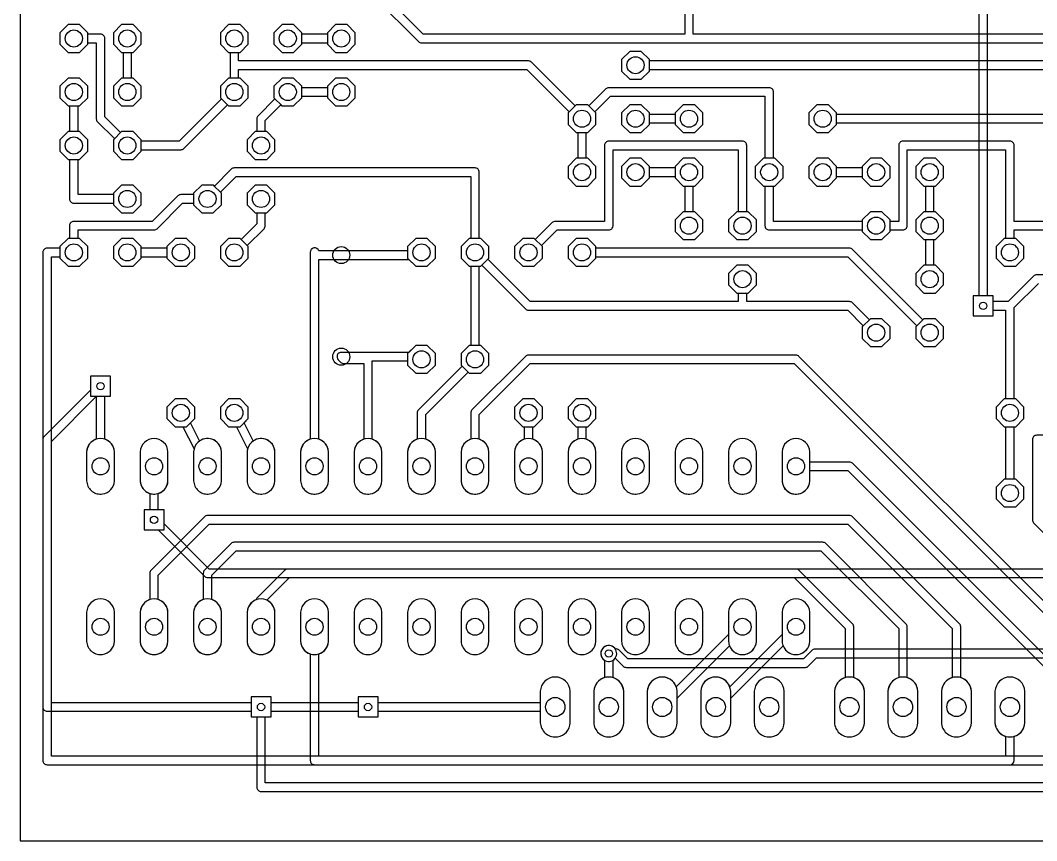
# Model space of a CAD drawing. Header units: millimetres. Extents: x 0 to 100, y -3 to 81.
# Drawn here: x 0 to 48.26, y -2.54 to 36.42 of the extents above; entities that cross this region are included whole.
import ezdxf

# ---------------------------------------------------------------- set-up
doc = ezdxf.new("R2010")
doc.units = ezdxf.units.MM

msp = doc.modelspace()

# ---------------------------------------------------------------- linework, layer by layer
at = {"layer": '16_copper'}
for points in [[(31.547, 37.389), (31.547, 35.763), (19.134, 35.763), (17.121, 37.777)], [(51.867, 35.763), (31.953, 35.763), (31.953, 37.389)]]:
    msp.add_lwpolyline(points, dxfattribs=at)
for points in [[(16.833, 37.489), (18.906, 35.416, 0.198912), (19.05, 35.357), (66.991, 35.357)], [(50.14, 26.873), (47.193, 26.873), (47.193, 30.48, 0.414214), (46.99, 30.683), (41.91, 30.683, 0.414214), (41.707, 30.48), (41.707, 26.873), (41.3, 26.873), (41.3, 26.944), (40.914, 27.33), (40.366, 27.33), (39.98, 26.944), (39.98, 26.873), (35.763, 26.873), (35.763, 28.55), (35.834, 28.55), (36.22, 28.936), (36.22, 29.484), (35.834, 29.87), (35.763, 29.87), (35.763, 33.02, 0.414214), (35.56, 33.223), (27.94, 33.223, 0.198912), (27.796, 33.164), (26.993, 32.361), (26.944, 32.41), (26.396, 32.41), (26.347, 32.361), (24.274, 34.434, 0.198912), (24.13, 34.493), (10.363, 34.493), (10.363, 34.9), (10.434, 34.9), (10.82, 35.286), (10.82, 35.834), (10.434, 36.22), (9.886, 36.22), (9.5, 35.834), (9.5, 35.286), (9.886, 34.9), (9.957, 34.9), (9.957, 33.68), (9.886, 33.68), (9.5, 33.294), (9.5, 32.746), (9.549, 32.697), (7.536, 30.683), (5.74, 30.683), (5.74, 30.754), (5.354, 31.14), (4.806, 31.14), (4.757, 31.091), (4.013, 31.834), (4.013, 35.56, 0.414214), (3.81, 35.763), (3.2, 35.763), (3.2, 35.834), (2.814, 36.22), (2.266, 36.22), (1.88, 35.834), (1.88, 35.286), (2.266, 34.9), (2.814, 34.9), (3.2, 35.286), (3.2, 35.357), (3.607, 35.357), (3.607, 31.75, 0.198912), (3.666, 31.606), (4.469, 30.803), (4.42, 30.754), (4.42, 30.206), (4.806, 29.82), (5.354, 29.82), (5.74, 30.206), (5.74, 30.277), (7.62, 30.277, 0.198912), (7.764, 30.336), (9.837, 32.409), (9.886, 32.36), (10.434, 32.36), (10.82, 32.746), (10.82, 33.294), (10.434, 33.68), (10.363, 33.68), (10.363, 34.087), (24.046, 34.087), (26.059, 32.073), (26.01, 32.024), (26.01, 31.476), (26.396, 31.09), (26.467, 31.09), (26.467, 29.87), (26.396, 29.87), (26.01, 29.484), (26.01, 28.936), (26.396, 28.55), (26.944, 28.55), (27.33, 28.936), (27.33, 29.484), (26.944, 29.87), (26.873, 29.87), (26.873, 31.09), (26.944, 31.09), (27.33, 31.476), (27.33, 32.024), (27.281, 32.073), (28.024, 32.817), (35.357, 32.817), (35.357, 29.87), (35.286, 29.87), (34.9, 29.484), (34.9, 28.936), (35.286, 28.55), (35.357, 28.55), (35.357, 26.67, 0.414214), (35.56, 26.467), (39.98, 26.467), (39.98, 26.396), (40.366, 26.01), (40.914, 26.01), (41.3, 26.396), (41.3, 26.467), (41.91, 26.467, 0.414214), (42.113, 26.67), (42.113, 30.277), (46.787, 30.277), (46.787, 26.06), (46.716, 26.06), (46.33, 25.674), (46.33, 25.126), (46.716, 24.74), (47.264, 24.74), (47.65, 25.126), (47.65, 25.674), (47.264, 26.06), (47.193, 26.06), (47.193, 26.467), (50.14, 26.467)], [(59.487, 0.203), (11.633, 0.203), (11.633, 3.335), (11.905, 3.335), (11.905, 4.285), (10.955, 4.285), (10.955, 4.013), (1.473, 4.013), (1.473, 25.197), (1.88, 25.197), (1.88, 25.126), (2.266, 24.74), (2.814, 24.74), (3.2, 25.126), (3.2, 25.674), (2.814, 26.06), (2.743, 26.06), (2.743, 26.467), (6.35, 26.467, 0.198912), (6.494, 26.526), (7.704, 27.737), (8.23, 27.737), (8.23, 27.666), (8.616, 27.28), (9.164, 27.28), (9.55, 27.666), (9.55, 28.214), (9.501, 28.263), (10.244, 29.007), (21.387, 29.007), (21.387, 26.06), (21.316, 26.06), (20.93, 25.674), (20.93, 25.126), (21.316, 24.74), (21.387, 24.74), (21.387, 20.98), (21.316, 20.98), (20.93, 20.594), (20.93, 20.046), (20.979, 19.997), (18.906, 17.924, 0.198912), (18.847, 17.78), (18.847, 16.529, 0.311802), (18.39, 15.933), (18.39, 14.547, 0.952079), (19.71, 14.547), (19.71, 15.933, 0.311802), (19.253, 16.529), (19.253, 17.696), (21.267, 19.709), (21.316, 19.66), (21.864, 19.66), (22.25, 20.046), (22.25, 20.594), (21.864, 20.98), (21.793, 20.98), (21.793, 24.74), (21.864, 24.74), (21.913, 24.789), (23.986, 22.716, 0.198912), (24.13, 22.657), (39.286, 22.657), (40.029, 21.913), (39.98, 21.864), (39.98, 21.316), (40.366, 20.93), (40.914, 20.93), (41.3, 21.316), (41.3, 21.864), (40.914, 22.25), (40.366, 22.25), (40.317, 22.201), (39.514, 23.004, 0.198912), (39.37, 23.063), (34.493, 23.063), (34.493, 23.47), (34.564, 23.47), (34.95, 23.856), (34.95, 24.404), (34.564, 24.79), (34.016, 24.79), (33.63, 24.404), (33.63, 23.856), (34.016, 23.47), (34.087, 23.47), (34.087, 23.063), (24.214, 23.063), (22.201, 25.077), (22.25, 25.126), (22.25, 25.674), (21.864, 26.06), (21.793, 26.06), (21.793, 29.21, 0.414214), (21.59, 29.413), (10.16, 29.413, 0.198912), (10.016, 29.354), (9.213, 28.551), (9.164, 28.6), (8.616, 28.6), (8.23, 28.214), (8.23, 28.143), (7.62, 28.143, 0.198912), (7.476, 28.084), (6.266, 26.873), (2.54, 26.873, 0.414214), (2.337, 26.67), (2.337, 26.06), (2.266, 26.06), (1.88, 25.674), (1.88, 25.603), (1.27, 25.603, 0.414214), (1.067, 25.4), (1.067, 3.81, 0.414214), (1.27, 3.607), (10.955, 3.607), (10.955, 3.335), (11.227, 3.335), (11.227, 0, 0.414214), (11.43, -0.203), (59.69, -0.203, 0.414214)], [(50.716, 24.333), (48.26, 24.333, 0.198912), (48.116, 24.274), (46.906, 23.063), (46.195, 23.063), (46.195, 23.335), (45.245, 23.335), (45.245, 22.385), (46.195, 22.385), (46.195, 22.657), (46.787, 22.657), (46.787, 18.44), (46.716, 18.44), (46.33, 18.054), (46.33, 17.506), (46.716, 17.12), (46.787, 17.12), (46.787, 14.63), (46.716, 14.63), (46.33, 14.244), (46.33, 13.696), (46.716, 13.31), (47.264, 13.31), (47.65, 13.696), (47.65, 14.244), (47.264, 14.63), (47.193, 14.63), (47.193, 17.12), (47.264, 17.12), (47.65, 17.506), (47.65, 18.054), (47.264, 18.44), (47.193, 18.44), (47.193, 22.776), (48.344, 23.927)], [(50.884, 6.553), (36.974, 20.464, 0.198912), (36.83, 20.523), (24.13, 20.523, 0.198912), (23.986, 20.464), (21.446, 17.924, 0.198912), (21.387, 17.78), (21.387, 16.529, 0.311802), (20.93, 15.933), (20.93, 14.547, 0.952079), (22.25, 14.547), (22.25, 15.933, 0.311802), (21.793, 16.529), (21.793, 17.696), (24.214, 20.117), (36.746, 20.117), (50.656, 6.206, 0.198912)], [(49.674, 5.224), (39.514, 15.384, 0.198912), (39.37, 15.443), (37.49, 15.443), (37.49, 15.933, 0.952079), (36.17, 15.933), (36.17, 14.547, 0.952079), (37.49, 14.547), (37.49, 15.037), (39.286, 15.037), (49.181, 5.141, 0.257875)], [(50.14, 16.713), (48.26, 16.713, 0.414214), (48.057, 16.51), (48.057, 12.7, 0.198912), (48.116, 12.556), (48.919, 11.753)]]:
    msp.add_lwpolyline(points, format="xyb", dxfattribs=at)
for points in [[(5.74, 32.746), (5.74, 33.294), (5.354, 33.68), (5.283, 33.68), (5.283, 34.9), (5.354, 34.9), (5.74, 35.286), (5.74, 35.834), (5.354, 36.22), (4.806, 36.22), (4.42, 35.834), (4.42, 35.286), (4.806, 34.9), (4.877, 34.9), (4.877, 33.68), (4.806, 33.68), (4.42, 33.294), (4.42, 32.746), (4.806, 32.36), (5.354, 32.36)], [(13.36, 35.286), (13.36, 35.357), (14.58, 35.357), (14.58, 35.286), (14.966, 34.9), (15.514, 34.9), (15.9, 35.286), (15.9, 35.834), (15.514, 36.22), (14.966, 36.22), (14.58, 35.834), (14.58, 35.763), (13.36, 35.763), (13.36, 35.834), (12.974, 36.22), (12.426, 36.22), (12.04, 35.834), (12.04, 35.286), (12.426, 34.9), (12.974, 34.9)], [(29.87, 34.016), (29.87, 34.087), (49.055, 34.087), (49.055, 33.815), (50.005, 33.815), (50.005, 34.765), (49.055, 34.765), (49.055, 34.493), (29.87, 34.493), (29.87, 34.564), (29.484, 34.95), (28.936, 34.95), (28.55, 34.564), (28.55, 34.016), (28.936, 33.63), (29.484, 33.63)], [(29.87, 31.476), (29.87, 31.547), (31.09, 31.547), (31.09, 31.476), (31.476, 31.09), (32.024, 31.09), (32.41, 31.476), (32.41, 32.024), (32.024, 32.41), (31.476, 32.41), (31.09, 32.024), (31.09, 31.953), (29.87, 31.953), (29.87, 32.024), (29.484, 32.41), (28.936, 32.41), (28.55, 32.024), (28.55, 31.476), (28.936, 31.09), (29.484, 31.09)], [(32.41, 26.396), (32.41, 26.944), (32.024, 27.33), (31.953, 27.33), (31.953, 28.55), (32.024, 28.55), (32.41, 28.936), (32.41, 29.484), (32.024, 29.87), (31.476, 29.87), (31.09, 29.484), (31.09, 29.413), (29.87, 29.413), (29.87, 29.484), (29.484, 29.87), (28.936, 29.87), (28.55, 29.484), (28.55, 28.936), (28.936, 28.55), (29.484, 28.55), (29.87, 28.936), (29.87, 29.007), (31.09, 29.007), (31.09, 28.936), (31.476, 28.55), (31.547, 28.55), (31.547, 27.33), (31.476, 27.33), (31.09, 26.944), (31.09, 26.396), (31.476, 26.01), (32.024, 26.01)], [(38.76, 28.936), (38.76, 29.007), (39.98, 29.007), (39.98, 28.936), (40.366, 28.55), (40.914, 28.55), (41.3, 28.936), (41.3, 29.484), (40.914, 29.87), (40.366, 29.87), (39.98, 29.484), (39.98, 29.413), (38.76, 29.413), (38.76, 29.484), (38.374, 29.87), (37.826, 29.87), (37.44, 29.484), (37.44, 28.936), (37.826, 28.55), (38.374, 28.55)], [(43.84, 23.856), (43.84, 24.404), (43.454, 24.79), (43.383, 24.79), (43.383, 26.01), (43.454, 26.01), (43.84, 26.396), (43.84, 26.944), (43.454, 27.33), (43.383, 27.33), (43.383, 28.55), (43.454, 28.55), (43.84, 28.936), (43.84, 29.484), (43.454, 29.87), (42.906, 29.87), (42.52, 29.484), (42.52, 28.936), (42.906, 28.55), (42.977, 28.55), (42.977, 27.33), (42.906, 27.33), (42.52, 26.944), (42.52, 26.396), (42.906, 26.01), (42.977, 26.01), (42.977, 24.79), (42.906, 24.79), (42.52, 24.404), (42.52, 23.856), (42.906, 23.47), (43.454, 23.47)], [(5.74, 25.126), (5.74, 25.197), (6.96, 25.197), (6.96, 25.126), (7.346, 24.74), (7.894, 24.74), (8.28, 25.126), (8.28, 25.674), (7.894, 26.06), (7.346, 26.06), (6.96, 25.674), (6.96, 25.603), (5.74, 25.603), (5.74, 25.674), (5.354, 26.06), (4.806, 26.06), (4.42, 25.674), (4.42, 25.126), (4.806, 24.74), (5.354, 24.74)]]:
    msp.add_lwpolyline(points, close=True, dxfattribs=at)
for points in [[(38.76, 31.476), (38.76, 31.547), (53.34, 31.547, 0.198912), (53.484, 31.606), (55.964, 34.087), (59.215, 34.087), (59.215, 33.815), (60.165, 33.815), (60.165, 34.765), (59.215, 34.765), (59.215, 34.493), (55.88, 34.493, 0.198912), (55.736, 34.434), (53.256, 31.953), (38.76, 31.953), (38.76, 32.024), (38.374, 32.41), (37.826, 32.41), (37.44, 32.024), (37.44, 31.476), (37.826, 31.09), (38.374, 31.09)], [(5.74, 27.666), (5.74, 28.214), (5.354, 28.6), (4.806, 28.6), (4.42, 28.214), (4.42, 28.143), (2.743, 28.143), (2.743, 29.82), (2.814, 29.82), (3.2, 30.206), (3.2, 30.754), (2.814, 31.14), (2.743, 31.14), (2.743, 32.36), (2.814, 32.36), (3.2, 32.746), (3.2, 33.294), (2.814, 33.68), (2.266, 33.68), (1.88, 33.294), (1.88, 32.746), (2.266, 32.36), (2.337, 32.36), (2.337, 31.14), (2.266, 31.14), (1.88, 30.754), (1.88, 30.206), (2.266, 29.82), (2.337, 29.82), (2.337, 27.94, 0.414214), (2.54, 27.737), (4.42, 27.737), (4.42, 27.666), (4.806, 27.28), (5.354, 27.28)], [(12.09, 30.206), (12.09, 30.754), (11.704, 31.14), (11.633, 31.14), (11.633, 31.666), (12.377, 32.409), (12.426, 32.36), (12.974, 32.36), (13.36, 32.746), (13.36, 32.817), (14.58, 32.817), (14.58, 32.746), (14.966, 32.36), (15.514, 32.36), (15.9, 32.746), (15.9, 33.294), (15.514, 33.68), (14.966, 33.68), (14.58, 33.294), (14.58, 33.223), (13.36, 33.223), (13.36, 33.294), (12.974, 33.68), (12.426, 33.68), (12.04, 33.294), (12.04, 32.746), (12.089, 32.697), (11.286, 31.894, 0.198912), (11.227, 31.75), (11.227, 31.14), (11.156, 31.14), (10.77, 30.754), (10.77, 30.206), (11.156, 29.82), (11.704, 29.82)], [(24.79, 25.126), (24.79, 25.674), (24.741, 25.723), (25.484, 26.467), (27.94, 26.467, 0.414214), (28.143, 26.67), (28.143, 30.277), (34.087, 30.277), (34.087, 27.33), (34.016, 27.33), (33.63, 26.944), (33.63, 26.396), (34.016, 26.01), (34.564, 26.01), (34.95, 26.396), (34.95, 26.944), (34.564, 27.33), (34.493, 27.33), (34.493, 30.48, 0.414214), (34.29, 30.683), (27.94, 30.683, 0.414214), (27.737, 30.48), (27.737, 26.873), (25.4, 26.873, 0.198912), (25.256, 26.814), (24.453, 26.011), (24.404, 26.06), (23.856, 26.06), (23.47, 25.674), (23.47, 25.126), (23.856, 24.74), (24.404, 24.74)], [(10.82, 25.126), (10.82, 25.674), (10.771, 25.723), (11.574, 26.526, 0.198912), (11.633, 26.67), (11.633, 27.28), (11.704, 27.28), (12.09, 27.666), (12.09, 28.214), (11.704, 28.6), (11.156, 28.6), (10.77, 28.214), (10.77, 27.666), (11.156, 27.28), (11.227, 27.28), (11.227, 26.754), (10.483, 26.011), (10.434, 26.06), (9.886, 26.06), (9.5, 25.674), (9.5, 25.126), (9.886, 24.74), (10.434, 24.74)], [(18.776, 24.74), (19.324, 24.74), (19.71, 25.126), (19.71, 25.674), (19.324, 26.06), (18.776, 26.06), (18.39, 25.674), (18.39, 25.476), (14.181, 25.476, 0.840276), (13.767, 25.4), (13.767, 16.529, 0.311802), (13.31, 15.933), (13.31, 14.547, 0.952079), (14.63, 14.547), (14.63, 15.933, 0.311802), (14.173, 16.529), (14.173, 25.07), (18.446, 25.07)], [(43.84, 21.316), (43.84, 21.864), (43.454, 22.25), (42.906, 22.25), (42.857, 22.201), (39.514, 25.544, 0.198912), (39.37, 25.603), (27.33, 25.603), (27.33, 25.674), (26.944, 26.06), (26.396, 26.06), (26.01, 25.674), (26.01, 25.126), (26.396, 24.74), (26.944, 24.74), (27.33, 25.126), (27.33, 25.197), (39.286, 25.197), (42.569, 21.913), (42.52, 21.864), (42.52, 21.316), (42.906, 20.93), (43.454, 20.93)], [(16.607, 13.926, 0.357805), (17.17, 14.547), (17.17, 15.933, 0.311802), (16.713, 16.529), (16.713, 20.244), (18.39, 20.244), (18.39, 20.046), (18.776, 19.66), (19.324, 19.66), (19.71, 20.046), (19.71, 20.594), (19.324, 20.98), (18.776, 20.98), (18.446, 20.65), (15.24, 20.65, 0.668179), (15.096, 20.303), (15.223, 20.176, 0.198912), (15.367, 20.117), (16.307, 20.117), (16.307, 16.529, 0.311802), (15.85, 15.933), (15.85, 14.547), (15.856, 14.483), (15.869, 14.419), (15.887, 14.357), (15.912, 14.297), (15.943, 14.24), (15.979, 14.186), (16.02, 14.136), (16.066, 14.09), (16.116, 14.049), (16.17, 14.012), (16.227, 13.982), (16.287, 13.957), (16.349, 13.938), (16.413, 13.926), (16.478, 13.919), (16.542, 13.919)], [(3.907, 13.926, 0.357805), (4.47, 14.547), (4.47, 15.933, 0.311802), (4.013, 16.529), (4.013, 18.575), (4.285, 18.575), (4.285, 19.525), (3.335, 19.525), (3.335, 18.575), (3.607, 18.575), (3.607, 16.529, 0.311802), (3.15, 15.933), (3.15, 14.547), (3.156, 14.483), (3.169, 14.419), (3.187, 14.357), (3.212, 14.297), (3.243, 14.24), (3.279, 14.186), (3.32, 14.136), (3.366, 14.09), (3.416, 14.049), (3.47, 14.012), (3.527, 13.982), (3.587, 13.957), (3.649, 13.938), (3.713, 13.926), (3.778, 13.919), (3.842, 13.919)], [(8.987, 13.926, 0.357805), (9.55, 14.547), (9.55, 15.933, 0.587705), (8.515, 16.444), (8.083, 17.309), (8.28, 17.506), (8.28, 18.054), (7.894, 18.44), (7.346, 18.44), (6.96, 18.054), (6.96, 17.506), (7.346, 17.12), (7.723, 17.12), (8.25, 16.066, 0.050933), (8.23, 15.933), (8.23, 14.547), (8.236, 14.483), (8.249, 14.419), (8.267, 14.357), (8.292, 14.297), (8.323, 14.24), (8.359, 14.186), (8.4, 14.136), (8.446, 14.09), (8.496, 14.049), (8.55, 14.012), (8.607, 13.982), (8.667, 13.957), (8.729, 13.938), (8.793, 13.926), (8.858, 13.919), (8.922, 13.919)], [(11.527, 13.926, 0.357805), (12.09, 14.547), (12.09, 15.933, 0.587705), (11.055, 16.444), (10.623, 17.309), (10.82, 17.506), (10.82, 18.054), (10.434, 18.44), (9.886, 18.44), (9.5, 18.054), (9.5, 17.506), (9.886, 17.12), (10.263, 17.12), (10.79, 16.066, 0.050933), (10.77, 15.933), (10.77, 14.547), (10.776, 14.483), (10.789, 14.419), (10.807, 14.357), (10.832, 14.297), (10.863, 14.24), (10.899, 14.186), (10.94, 14.136), (10.986, 14.09), (11.036, 14.049), (11.09, 14.012), (11.147, 13.982), (11.207, 13.957), (11.269, 13.938), (11.333, 13.926), (11.398, 13.919), (11.462, 13.919)], [(24.227, 13.926, 0.357805), (24.79, 14.547), (24.79, 15.933, 0.311802), (24.333, 16.529), (24.333, 17.12), (24.404, 17.12), (24.79, 17.506), (24.79, 18.054), (24.404, 18.44), (23.856, 18.44), (23.47, 18.054), (23.47, 17.506), (23.856, 17.12), (23.927, 17.12), (23.927, 16.529, 0.311802), (23.47, 15.933), (23.47, 14.547), (23.476, 14.483), (23.489, 14.419), (23.507, 14.357), (23.532, 14.297), (23.563, 14.24), (23.599, 14.186), (23.64, 14.136), (23.686, 14.09), (23.736, 14.049), (23.79, 14.012), (23.847, 13.982), (23.907, 13.957), (23.969, 13.938), (24.033, 13.926), (24.098, 13.919), (24.162, 13.919)], [(26.767, 13.926, 0.357805), (27.33, 14.547), (27.33, 15.933, 0.311802), (26.873, 16.529), (26.873, 17.12), (26.944, 17.12), (27.33, 17.506), (27.33, 18.054), (26.944, 18.44), (26.396, 18.44), (26.01, 18.054), (26.01, 17.506), (26.396, 17.12), (26.467, 17.12), (26.467, 16.529, 0.311802), (26.01, 15.933), (26.01, 14.547), (26.016, 14.483), (26.029, 14.419), (26.047, 14.357), (26.072, 14.297), (26.103, 14.24), (26.139, 14.186), (26.18, 14.136), (26.226, 14.09), (26.276, 14.049), (26.33, 14.012), (26.387, 13.982), (26.447, 13.957), (26.509, 13.938), (26.573, 13.926), (26.638, 13.919), (26.702, 13.919)], [(6.825, 13.175), (6.553, 13.175), (6.553, 13.951, 0.311802), (7.01, 14.547), (7.01, 15.933, 0.952079), (5.69, 15.933), (5.69, 14.547, 0.311802), (6.147, 13.951), (6.147, 13.175), (5.875, 13.175), (5.875, 12.225), (6.825, 12.225)], [(29.307, 13.926, 0.357805), (29.87, 14.547), (29.87, 15.933, 0.952079), (28.55, 15.933), (28.55, 14.547), (28.556, 14.483), (28.569, 14.419), (28.587, 14.357), (28.612, 14.297), (28.643, 14.24), (28.679, 14.186), (28.72, 14.136), (28.766, 14.09), (28.816, 14.049), (28.87, 14.012), (28.927, 13.982), (28.987, 13.957), (29.049, 13.938), (29.113, 13.926), (29.178, 13.919), (29.242, 13.919)], [(31.847, 13.926, 0.357805), (32.41, 14.547), (32.41, 15.933, 0.952079), (31.09, 15.933), (31.09, 14.547), (31.096, 14.483), (31.109, 14.419), (31.127, 14.357), (31.152, 14.297), (31.183, 14.24), (31.219, 14.186), (31.26, 14.136), (31.306, 14.09), (31.356, 14.049), (31.41, 14.012), (31.467, 13.982), (31.527, 13.957), (31.589, 13.938), (31.653, 13.926), (31.718, 13.919), (31.782, 13.919)], [(34.387, 13.926, 0.357805), (34.95, 14.547), (34.95, 15.933, 0.952079), (33.63, 15.933), (33.63, 14.547), (33.636, 14.483), (33.649, 14.419), (33.667, 14.357), (33.692, 14.297), (33.723, 14.24), (33.759, 14.186), (33.8, 14.136), (33.846, 14.09), (33.896, 14.049), (33.95, 14.012), (34.007, 13.982), (34.067, 13.957), (34.129, 13.938), (34.193, 13.926), (34.258, 13.919), (34.322, 13.919)], [(44.554, 2.394, 0.357806), (45.161, 3.064), (45.161, 4.556, 0.318114), (44.653, 5.203), (44.653, 7.62, 0.198912), (44.594, 7.764), (39.514, 12.844, 0.198912), (39.37, 12.903), (8.89, 12.903, 0.198912), (8.746, 12.844), (6.206, 10.304, 0.198912), (6.147, 10.16), (6.147, 8.909, 0.311802), (5.69, 8.313), (5.69, 6.927, 0.952079), (7.01, 6.927), (7.01, 8.313, 0.311802), (6.553, 8.909), (6.553, 10.076), (8.974, 12.497), (39.286, 12.497), (44.247, 7.536), (44.247, 5.203, 0.318114), (43.739, 4.556), (43.739, 3.064), (43.746, 2.994), (43.759, 2.926), (43.78, 2.859), (43.806, 2.794), (43.839, 2.733), (43.878, 2.675), (43.922, 2.621), (43.972, 2.571), (44.026, 2.527), (44.084, 2.488), (44.146, 2.455), (44.21, 2.428), (44.277, 2.408), (44.346, 2.394), (44.415, 2.388), (44.485, 2.388)], [(42.014, 2.394, 0.357806), (42.621, 3.064), (42.621, 4.556, 0.318114), (42.113, 5.203), (42.113, 7.62, 0.198912), (42.054, 7.764), (38.244, 11.574, 0.198912), (38.1, 11.633), (10.16, 11.633, 0.198912), (10.016, 11.574), (8.746, 10.304, 0.198912), (8.687, 10.16), (8.687, 8.909, 0.311802), (8.23, 8.313), (8.23, 6.927, 0.952079), (9.55, 6.927), (9.55, 8.313, 0.311802), (9.093, 8.909), (9.093, 10.076), (10.244, 11.227), (38.016, 11.227), (41.707, 7.536), (41.707, 5.203, 0.318114), (41.199, 4.556), (41.199, 3.064), (41.206, 2.994), (41.219, 2.926), (41.24, 2.859), (41.266, 2.794), (41.299, 2.733), (41.338, 2.675), (41.382, 2.621), (41.432, 2.571), (41.486, 2.527), (41.544, 2.488), (41.606, 2.455), (41.67, 2.428), (41.737, 2.408), (41.806, 2.394), (41.875, 2.388), (41.945, 2.388)], [(39.474, 2.394, 0.357806), (40.081, 3.064), (40.081, 4.556, 0.318114), (39.573, 5.203), (39.573, 7.62, 0.198912), (39.514, 7.764), (36.974, 10.304, 0.198912), (36.83, 10.363), (12.7, 10.363, 0.198912), (12.556, 10.304), (11.286, 9.034, 0.183866), (11.207, 8.903), (11.147, 8.878, 0.276738), (10.77, 8.313), (10.77, 6.927, 0.952079), (12.09, 6.927), (12.09, 8.313, 0.278984), (11.708, 8.88), (12.784, 9.957), (36.746, 9.957), (39.167, 7.536), (39.167, 5.203, 0.318114), (38.659, 4.556), (38.659, 3.064), (38.666, 2.994), (38.679, 2.926), (38.7, 2.859), (38.726, 2.794), (38.759, 2.733), (38.798, 2.675), (38.842, 2.621), (38.892, 2.571), (38.946, 2.527), (39.004, 2.488), (39.066, 2.455), (39.13, 2.428), (39.197, 2.408), (39.266, 2.394), (39.335, 2.388), (39.405, 2.388)], [(3.907, 6.306, 0.357805), (4.47, 6.927), (4.47, 8.313, 0.952079), (3.15, 8.313), (3.15, 6.927), (3.156, 6.863), (3.169, 6.799), (3.187, 6.737), (3.212, 6.677), (3.243, 6.62), (3.279, 6.566), (3.32, 6.516), (3.366, 6.47), (3.416, 6.429), (3.47, 6.392), (3.527, 6.362), (3.587, 6.337), (3.649, 6.318), (3.713, 6.306), (3.778, 6.299), (3.842, 6.299)], [(46.991, 1.067, 0.413029), (47.193, 1.27), (47.193, 2.417, 0.318114), (47.701, 3.064), (47.701, 4.556, 0.952081), (46.279, 4.556), (46.279, 3.064, 0.318114), (46.787, 2.417), (46.787, 1.473), (14.173, 1.473), (14.173, 6.331, 0.311802), (14.63, 6.927), (14.63, 8.313, 0.952079), (13.31, 8.313), (13.31, 6.927, 0.311802), (13.767, 6.331), (13.767, 1.27, 0.414214), (13.97, 1.067), (46.99, 1.067)], [(16.607, 6.306, 0.357805), (17.17, 6.927), (17.17, 8.313, 0.952079), (15.85, 8.313), (15.85, 6.927), (15.856, 6.863), (15.869, 6.799), (15.887, 6.737), (15.912, 6.677), (15.943, 6.62), (15.979, 6.566), (16.02, 6.516), (16.066, 6.47), (16.116, 6.429), (16.17, 6.392), (16.227, 6.362), (16.287, 6.337), (16.349, 6.318), (16.413, 6.306), (16.478, 6.299), (16.542, 6.299)], [(19.147, 6.306, 0.357805), (19.71, 6.927), (19.71, 8.313, 0.952079), (18.39, 8.313), (18.39, 6.927), (18.396, 6.863), (18.409, 6.799), (18.427, 6.737), (18.452, 6.677), (18.483, 6.62), (18.519, 6.566), (18.56, 6.516), (18.606, 6.47), (18.656, 6.429), (18.71, 6.392), (18.767, 6.362), (18.827, 6.337), (18.889, 6.318), (18.953, 6.306), (19.018, 6.299), (19.082, 6.299)], [(21.687, 6.306, 0.357805), (22.25, 6.927), (22.25, 8.313, 0.952079), (20.93, 8.313), (20.93, 6.927), (20.936, 6.863), (20.949, 6.799), (20.967, 6.737), (20.992, 6.677), (21.023, 6.62), (21.059, 6.566), (21.1, 6.516), (21.146, 6.47), (21.196, 6.429), (21.25, 6.392), (21.307, 6.362), (21.367, 6.337), (21.429, 6.318), (21.493, 6.306), (21.558, 6.299), (21.622, 6.299)], [(24.227, 6.306, 0.357805), (24.79, 6.927), (24.79, 8.313, 0.952079), (23.47, 8.313), (23.47, 6.927), (23.476, 6.863), (23.489, 6.799), (23.507, 6.737), (23.532, 6.677), (23.563, 6.62), (23.599, 6.566), (23.64, 6.516), (23.686, 6.47), (23.736, 6.429), (23.79, 6.392), (23.847, 6.362), (23.907, 6.337), (23.969, 6.318), (24.033, 6.306), (24.098, 6.299), (24.162, 6.299)], [(26.767, 6.306, 0.357805), (27.33, 6.927), (27.33, 8.313, 0.952079), (26.01, 8.313), (26.01, 6.927), (26.016, 6.863), (26.029, 6.799), (26.047, 6.737), (26.072, 6.677), (26.103, 6.62), (26.139, 6.566), (26.18, 6.516), (26.226, 6.47), (26.276, 6.429), (26.33, 6.392), (26.387, 6.362), (26.447, 6.337), (26.509, 6.318), (26.573, 6.306), (26.638, 6.299), (26.702, 6.299)], [(29.307, 6.306, 0.357805), (29.87, 6.927), (29.87, 8.313, 0.952079), (28.55, 8.313), (28.55, 6.927), (28.556, 6.863), (28.569, 6.799), (28.587, 6.737), (28.612, 6.677), (28.643, 6.62), (28.679, 6.566), (28.72, 6.516), (28.766, 6.47), (28.816, 6.429), (28.87, 6.392), (28.927, 6.362), (28.987, 6.337), (29.049, 6.318), (29.113, 6.306), (29.178, 6.299), (29.242, 6.299)], [(30.584, 2.394, 0.357806), (31.191, 3.064), (31.191, 4.234), (33.675, 6.718, 0.807799), (34.95, 6.927), (34.95, 8.313, 0.952079), (33.63, 8.313), (33.63, 7.247), (31.148, 4.766, 0.817666), (29.769, 4.556), (29.769, 3.064), (29.776, 2.994), (29.789, 2.926), (29.81, 2.859), (29.836, 2.794), (29.869, 2.733), (29.908, 2.675), (29.952, 2.621), (30.002, 2.571), (30.056, 2.527), (30.114, 2.488), (30.176, 2.455), (30.24, 2.428), (30.307, 2.408), (30.376, 2.394), (30.445, 2.388), (30.515, 2.388)], [(31.847, 6.306, 0.357805), (32.41, 6.927), (32.41, 8.313, 0.952079), (31.09, 8.313), (31.09, 6.927), (31.096, 6.863), (31.109, 6.799), (31.127, 6.737), (31.152, 6.677), (31.183, 6.62), (31.219, 6.566), (31.26, 6.516), (31.306, 6.47), (31.356, 6.429), (31.41, 6.392), (31.467, 6.362), (31.527, 6.337), (31.589, 6.318), (31.653, 6.306), (31.718, 6.299), (31.782, 6.299)], [(33.124, 2.394, 0.357806), (33.731, 3.064), (33.731, 4.234), (36.215, 6.718, 0.807799), (37.49, 6.927), (37.49, 8.313, 0.952079), (36.17, 8.313), (36.17, 7.247), (33.688, 4.766, 0.817666), (32.309, 4.556), (32.309, 3.064), (32.316, 2.994), (32.329, 2.926), (32.35, 2.859), (32.376, 2.794), (32.409, 2.733), (32.448, 2.675), (32.492, 2.621), (32.542, 2.571), (32.596, 2.527), (32.654, 2.488), (32.716, 2.455), (32.78, 2.428), (32.847, 2.408), (32.916, 2.394), (32.985, 2.388), (33.055, 2.388)], [(28.044, 2.394, 0.357806), (28.651, 3.064), (28.651, 4.556, 0.318114), (28.143, 5.203), (28.143, 6.031, 0.947182), (27.772, 6.69), (27.729, 6.665, 0.541741), (27.737, 6.031), (27.737, 5.203, 0.318114), (27.229, 4.556), (27.229, 3.064), (27.236, 2.994), (27.249, 2.926), (27.27, 2.859), (27.296, 2.794), (27.329, 2.733), (27.368, 2.675), (27.412, 2.621), (27.462, 2.571), (27.516, 2.527), (27.574, 2.488), (27.636, 2.455), (27.7, 2.428), (27.767, 2.408), (27.836, 2.394), (27.905, 2.388), (27.975, 2.388)], [(25.504, 2.394, 0.357806), (26.111, 3.064), (26.111, 4.556, 0.952081), (24.689, 4.556), (24.689, 4.013), (16.985, 4.013), (16.985, 4.285), (16.035, 4.285), (16.035, 3.335), (16.985, 3.335), (16.985, 3.607), (24.689, 3.607), (24.689, 3.064), (24.696, 2.994), (24.709, 2.926), (24.73, 2.859), (24.756, 2.794), (24.789, 2.733), (24.828, 2.675), (24.872, 2.621), (24.922, 2.571), (24.976, 2.527), (25.034, 2.488), (25.096, 2.455), (25.16, 2.428), (25.227, 2.408), (25.296, 2.394), (25.365, 2.388), (25.435, 2.388)], [(35.664, 2.394, 0.357806), (36.271, 3.064), (36.271, 4.556, 0.952081), (34.849, 4.556), (34.849, 3.064), (34.856, 2.994), (34.869, 2.926), (34.89, 2.859), (34.916, 2.794), (34.949, 2.733), (34.988, 2.675), (35.032, 2.621), (35.082, 2.571), (35.136, 2.527), (35.194, 2.488), (35.256, 2.455), (35.32, 2.428), (35.387, 2.408), (35.456, 2.394), (35.525, 2.388), (35.595, 2.388)]]:
    msp.add_lwpolyline(points, format="xyb", close=True, dxfattribs=at)
at = {"layer": '1_copper'}
for points in [[(46.195, 23.335), (45.923, 23.335), (45.923, 45.245), (46.195, 45.245), (46.195, 46.195), (45.245, 46.195), (45.245, 45.245), (45.517, 45.245), (45.517, 23.335), (45.245, 23.335), (45.245, 22.385), (46.195, 22.385)], [(3.2, 35.286), (3.2, 35.834), (2.814, 36.22), (2.266, 36.22), (1.88, 35.834), (1.88, 35.286), (2.266, 34.9), (2.814, 34.9)], [(5.74, 35.286), (5.74, 35.834), (5.354, 36.22), (4.806, 36.22), (4.42, 35.834), (4.42, 35.286), (4.806, 34.9), (5.354, 34.9)], [(10.82, 35.286), (10.82, 35.834), (10.434, 36.22), (9.886, 36.22), (9.5, 35.834), (9.5, 35.286), (9.886, 34.9), (10.434, 34.9)], [(13.36, 35.286), (13.36, 35.834), (12.974, 36.22), (12.426, 36.22), (12.04, 35.834), (12.04, 35.286), (12.426, 34.9), (12.974, 34.9)], [(15.9, 35.286), (15.9, 35.834), (15.514, 36.22), (14.966, 36.22), (14.58, 35.834), (14.58, 35.286), (14.966, 34.9), (15.514, 34.9)], [(29.87, 34.016), (29.87, 34.564), (29.484, 34.95), (28.936, 34.95), (28.55, 34.564), (28.55, 34.016), (28.936, 33.63), (29.484, 33.63)], [(3.2, 32.746), (3.2, 33.294), (2.814, 33.68), (2.266, 33.68), (1.88, 33.294), (1.88, 32.746), (2.266, 32.36), (2.814, 32.36)], [(5.74, 32.746), (5.74, 33.294), (5.354, 33.68), (4.806, 33.68), (4.42, 33.294), (4.42, 32.746), (4.806, 32.36), (5.354, 32.36)], [(10.82, 32.746), (10.82, 33.294), (10.434, 33.68), (9.886, 33.68), (9.5, 33.294), (9.5, 32.746), (9.886, 32.36), (10.434, 32.36)], [(13.36, 32.746), (13.36, 33.294), (12.974, 33.68), (12.426, 33.68), (12.04, 33.294), (12.04, 32.746), (12.426, 32.36), (12.974, 32.36)], [(15.9, 32.746), (15.9, 33.294), (15.514, 33.68), (14.966, 33.68), (14.58, 33.294), (14.58, 32.746), (14.966, 32.36), (15.514, 32.36)], [(27.33, 31.476), (27.33, 32.024), (26.944, 32.41), (26.396, 32.41), (26.01, 32.024), (26.01, 31.476), (26.396, 31.09), (26.944, 31.09)], [(29.87, 31.476), (29.87, 32.024), (29.484, 32.41), (28.936, 32.41), (28.55, 32.024), (28.55, 31.476), (28.936, 31.09), (29.484, 31.09)], [(32.41, 31.476), (32.41, 32.024), (32.024, 32.41), (31.476, 32.41), (31.09, 32.024), (31.09, 31.476), (31.476, 31.09), (32.024, 31.09)], [(38.76, 31.476), (38.76, 32.024), (38.374, 32.41), (37.826, 32.41), (37.44, 32.024), (37.44, 31.476), (37.826, 31.09), (38.374, 31.09)], [(3.2, 30.206), (3.2, 30.754), (2.814, 31.14), (2.266, 31.14), (1.88, 30.754), (1.88, 30.206), (2.266, 29.82), (2.814, 29.82)], [(5.74, 30.206), (5.74, 30.754), (5.354, 31.14), (4.806, 31.14), (4.42, 30.754), (4.42, 30.206), (4.806, 29.82), (5.354, 29.82)], [(12.09, 30.206), (12.09, 30.754), (11.704, 31.14), (11.156, 31.14), (10.77, 30.754), (10.77, 30.206), (11.156, 29.82), (11.704, 29.82)], [(27.33, 28.936), (27.33, 29.484), (26.944, 29.87), (26.396, 29.87), (26.01, 29.484), (26.01, 28.936), (26.396, 28.55), (26.944, 28.55)], [(29.87, 28.936), (29.87, 29.484), (29.484, 29.87), (28.936, 29.87), (28.55, 29.484), (28.55, 28.936), (28.936, 28.55), (29.484, 28.55)], [(32.41, 28.936), (32.41, 29.484), (32.024, 29.87), (31.476, 29.87), (31.09, 29.484), (31.09, 28.936), (31.476, 28.55), (32.024, 28.55)], [(36.22, 28.936), (36.22, 29.484), (35.834, 29.87), (35.286, 29.87), (34.9, 29.484), (34.9, 28.936), (35.286, 28.55), (35.834, 28.55)], [(38.76, 28.936), (38.76, 29.484), (38.374, 29.87), (37.826, 29.87), (37.44, 29.484), (37.44, 28.936), (37.826, 28.55), (38.374, 28.55)], [(41.3, 28.936), (41.3, 29.484), (40.914, 29.87), (40.366, 29.87), (39.98, 29.484), (39.98, 28.936), (40.366, 28.55), (40.914, 28.55)], [(43.84, 28.936), (43.84, 29.484), (43.454, 29.87), (42.906, 29.87), (42.52, 29.484), (42.52, 28.936), (42.906, 28.55), (43.454, 28.55)], [(5.74, 27.666), (5.74, 28.214), (5.354, 28.6), (4.806, 28.6), (4.42, 28.214), (4.42, 27.666), (4.806, 27.28), (5.354, 27.28)], [(9.55, 27.666), (9.55, 28.214), (9.164, 28.6), (8.616, 28.6), (8.23, 28.214), (8.23, 27.666), (8.616, 27.28), (9.164, 27.28)], [(12.09, 27.666), (12.09, 28.214), (11.704, 28.6), (11.156, 28.6), (10.77, 28.214), (10.77, 27.666), (11.156, 27.28), (11.704, 27.28)], [(32.41, 26.396), (32.41, 26.944), (32.024, 27.33), (31.476, 27.33), (31.09, 26.944), (31.09, 26.396), (31.476, 26.01), (32.024, 26.01)], [(34.95, 26.396), (34.95, 26.944), (34.564, 27.33), (34.016, 27.33), (33.63, 26.944), (33.63, 26.396), (34.016, 26.01), (34.564, 26.01)], [(41.3, 26.396), (41.3, 26.944), (40.914, 27.33), (40.366, 27.33), (39.98, 26.944), (39.98, 26.396), (40.366, 26.01), (40.914, 26.01)], [(43.84, 26.396), (43.84, 26.944), (43.454, 27.33), (42.906, 27.33), (42.52, 26.944), (42.52, 26.396), (42.906, 26.01), (43.454, 26.01)], [(3.2, 25.126), (3.2, 25.674), (2.814, 26.06), (2.266, 26.06), (1.88, 25.674), (1.88, 25.126), (2.266, 24.74), (2.814, 24.74)], [(5.74, 25.126), (5.74, 25.674), (5.354, 26.06), (4.806, 26.06), (4.42, 25.674), (4.42, 25.126), (4.806, 24.74), (5.354, 24.74)], [(8.28, 25.126), (8.28, 25.674), (7.894, 26.06), (7.346, 26.06), (6.96, 25.674), (6.96, 25.126), (7.346, 24.74), (7.894, 24.74)], [(10.82, 25.126), (10.82, 25.674), (10.434, 26.06), (9.886, 26.06), (9.5, 25.674), (9.5, 25.126), (9.886, 24.74), (10.434, 24.74)], [(19.71, 25.126), (19.71, 25.674), (19.324, 26.06), (18.776, 26.06), (18.39, 25.674), (18.39, 25.126), (18.776, 24.74), (19.324, 24.74)], [(22.25, 25.126), (22.25, 25.674), (21.864, 26.06), (21.316, 26.06), (20.93, 25.674), (20.93, 25.126), (21.316, 24.74), (21.864, 24.74)], [(24.79, 25.126), (24.79, 25.674), (24.404, 26.06), (23.856, 26.06), (23.47, 25.674), (23.47, 25.126), (23.856, 24.74), (24.404, 24.74)], [(27.33, 25.126), (27.33, 25.674), (26.944, 26.06), (26.396, 26.06), (26.01, 25.674), (26.01, 25.126), (26.396, 24.74), (26.944, 24.74)], [(47.65, 25.126), (47.65, 25.674), (47.264, 26.06), (46.716, 26.06), (46.33, 25.674), (46.33, 25.126), (46.716, 24.74), (47.264, 24.74)], [(34.95, 23.856), (34.95, 24.404), (34.564, 24.79), (34.016, 24.79), (33.63, 24.404), (33.63, 23.856), (34.016, 23.47), (34.564, 23.47)], [(43.84, 23.856), (43.84, 24.404), (43.454, 24.79), (42.906, 24.79), (42.52, 24.404), (42.52, 23.856), (42.906, 23.47), (43.454, 23.47)], [(41.3, 21.316), (41.3, 21.864), (40.914, 22.25), (40.366, 22.25), (39.98, 21.864), (39.98, 21.316), (40.366, 20.93), (40.914, 20.93)], [(43.84, 21.316), (43.84, 21.864), (43.454, 22.25), (42.906, 22.25), (42.52, 21.864), (42.52, 21.316), (42.906, 20.93), (43.454, 20.93)], [(19.71, 20.046), (19.71, 20.594), (19.324, 20.98), (18.776, 20.98), (18.39, 20.594), (18.39, 20.046), (18.776, 19.66), (19.324, 19.66)], [(22.25, 20.046), (22.25, 20.594), (21.864, 20.98), (21.316, 20.98), (20.93, 20.594), (20.93, 20.046), (21.316, 19.66), (21.864, 19.66)], [(8.28, 17.506), (8.28, 18.054), (7.894, 18.44), (7.346, 18.44), (6.96, 18.054), (6.96, 17.506), (7.346, 17.12), (7.894, 17.12)], [(10.82, 17.506), (10.82, 18.054), (10.434, 18.44), (9.886, 18.44), (9.5, 18.054), (9.5, 17.506), (9.886, 17.12), (10.434, 17.12)], [(24.79, 17.506), (24.79, 18.054), (24.404, 18.44), (23.856, 18.44), (23.47, 18.054), (23.47, 17.506), (23.856, 17.12), (24.404, 17.12)], [(27.33, 17.506), (27.33, 18.054), (26.944, 18.44), (26.396, 18.44), (26.01, 18.054), (26.01, 17.506), (26.396, 17.12), (26.944, 17.12)], [(47.65, 17.506), (47.65, 18.054), (47.264, 18.44), (46.716, 18.44), (46.33, 18.054), (46.33, 17.506), (46.716, 17.12), (47.264, 17.12)], [(47.65, 13.696), (47.65, 14.244), (47.264, 14.63), (46.716, 14.63), (46.33, 14.244), (46.33, 13.696), (46.716, 13.31), (47.264, 13.31)], [(11.905, 3.607), (16.035, 3.607), (16.035, 3.335), (16.985, 3.335), (16.985, 4.285), (16.035, 4.285), (16.035, 4.013), (11.905, 4.013), (11.905, 4.285), (10.955, 4.285), (10.955, 3.335), (11.905, 3.335)]]:
    msp.add_lwpolyline(points, close=True, dxfattribs=at)
for points in [[(91.915, 1.745), (90.965, 1.745), (90.965, 1.473), (1.473, 1.473), (1.473, 16.426), (3.622, 18.575), (4.285, 18.575), (4.285, 19.525), (3.335, 19.525), (3.335, 18.862), (1.126, 16.654, 0.198912), (1.067, 16.51), (1.067, 1.27, 0.414214), (1.27, 1.067), (90.965, 1.067), (90.965, 0.795), (91.915, 0.795)], [(3.907, 13.926, 0.357805), (4.47, 14.547), (4.47, 15.933, 0.952079), (3.15, 15.933), (3.15, 14.547), (3.156, 14.483), (3.169, 14.419), (3.187, 14.357), (3.212, 14.297), (3.243, 14.24), (3.279, 14.186), (3.32, 14.136), (3.366, 14.09), (3.416, 14.049), (3.47, 14.012), (3.527, 13.982), (3.587, 13.957), (3.649, 13.938), (3.713, 13.926), (3.778, 13.919), (3.842, 13.919)], [(6.447, 13.926, 0.357805), (7.01, 14.547), (7.01, 15.933, 0.952079), (5.69, 15.933), (5.69, 14.547), (5.696, 14.483), (5.709, 14.419), (5.727, 14.357), (5.752, 14.297), (5.783, 14.24), (5.819, 14.186), (5.86, 14.136), (5.906, 14.09), (5.956, 14.049), (6.01, 14.012), (6.067, 13.982), (6.127, 13.957), (6.189, 13.938), (6.253, 13.926), (6.318, 13.919), (6.382, 13.919)], [(8.987, 13.926, 0.357805), (9.55, 14.547), (9.55, 15.933, 0.952079), (8.23, 15.933), (8.23, 14.547), (8.236, 14.483), (8.249, 14.419), (8.267, 14.357), (8.292, 14.297), (8.323, 14.24), (8.359, 14.186), (8.4, 14.136), (8.446, 14.09), (8.496, 14.049), (8.55, 14.012), (8.607, 13.982), (8.667, 13.957), (8.729, 13.938), (8.793, 13.926), (8.858, 13.919), (8.922, 13.919)], [(11.527, 13.926, 0.357805), (12.09, 14.547), (12.09, 15.933, 0.952079), (10.77, 15.933), (10.77, 14.547), (10.776, 14.483), (10.789, 14.419), (10.807, 14.357), (10.832, 14.297), (10.863, 14.24), (10.899, 14.186), (10.94, 14.136), (10.986, 14.09), (11.036, 14.049), (11.09, 14.012), (11.147, 13.982), (11.207, 13.957), (11.269, 13.938), (11.333, 13.926), (11.398, 13.919), (11.462, 13.919)], [(14.067, 13.926, 0.357805), (14.63, 14.547), (14.63, 15.933, 0.952079), (13.31, 15.933), (13.31, 14.547), (13.316, 14.483), (13.329, 14.419), (13.347, 14.357), (13.372, 14.297), (13.403, 14.24), (13.439, 14.186), (13.48, 14.136), (13.526, 14.09), (13.576, 14.049), (13.63, 14.012), (13.687, 13.982), (13.747, 13.957), (13.809, 13.938), (13.873, 13.926), (13.938, 13.919), (14.002, 13.919)], [(16.607, 13.926, 0.357805), (17.17, 14.547), (17.17, 15.933, 0.952079), (15.85, 15.933), (15.85, 14.547), (15.856, 14.483), (15.869, 14.419), (15.887, 14.357), (15.912, 14.297), (15.943, 14.24), (15.979, 14.186), (16.02, 14.136), (16.066, 14.09), (16.116, 14.049), (16.17, 14.012), (16.227, 13.982), (16.287, 13.957), (16.349, 13.938), (16.413, 13.926), (16.478, 13.919), (16.542, 13.919)], [(19.147, 13.926, 0.357805), (19.71, 14.547), (19.71, 15.933, 0.952079), (18.39, 15.933), (18.39, 14.547), (18.396, 14.483), (18.409, 14.419), (18.427, 14.357), (18.452, 14.297), (18.483, 14.24), (18.519, 14.186), (18.56, 14.136), (18.606, 14.09), (18.656, 14.049), (18.71, 14.012), (18.767, 13.982), (18.827, 13.957), (18.889, 13.938), (18.953, 13.926), (19.018, 13.919), (19.082, 13.919)], [(21.687, 13.926, 0.357805), (22.25, 14.547), (22.25, 15.933, 0.952079), (20.93, 15.933), (20.93, 14.547), (20.936, 14.483), (20.949, 14.419), (20.967, 14.357), (20.992, 14.297), (21.023, 14.24), (21.059, 14.186), (21.1, 14.136), (21.146, 14.09), (21.196, 14.049), (21.25, 14.012), (21.307, 13.982), (21.367, 13.957), (21.429, 13.938), (21.493, 13.926), (21.558, 13.919), (21.622, 13.919)], [(24.227, 13.926, 0.357805), (24.79, 14.547), (24.79, 15.933, 0.952079), (23.47, 15.933), (23.47, 14.547), (23.476, 14.483), (23.489, 14.419), (23.507, 14.357), (23.532, 14.297), (23.563, 14.24), (23.599, 14.186), (23.64, 14.136), (23.686, 14.09), (23.736, 14.049), (23.79, 14.012), (23.847, 13.982), (23.907, 13.957), (23.969, 13.938), (24.033, 13.926), (24.098, 13.919), (24.162, 13.919)], [(26.767, 13.926, 0.357805), (27.33, 14.547), (27.33, 15.933, 0.952079), (26.01, 15.933), (26.01, 14.547), (26.016, 14.483), (26.029, 14.419), (26.047, 14.357), (26.072, 14.297), (26.103, 14.24), (26.139, 14.186), (26.18, 14.136), (26.226, 14.09), (26.276, 14.049), (26.33, 14.012), (26.387, 13.982), (26.447, 13.957), (26.509, 13.938), (26.573, 13.926), (26.638, 13.919), (26.702, 13.919)], [(29.307, 13.926, 0.357805), (29.87, 14.547), (29.87, 15.933, 0.952079), (28.55, 15.933), (28.55, 14.547), (28.556, 14.483), (28.569, 14.419), (28.587, 14.357), (28.612, 14.297), (28.643, 14.24), (28.679, 14.186), (28.72, 14.136), (28.766, 14.09), (28.816, 14.049), (28.87, 14.012), (28.927, 13.982), (28.987, 13.957), (29.049, 13.938), (29.113, 13.926), (29.178, 13.919), (29.242, 13.919)], [(31.847, 13.926, 0.357805), (32.41, 14.547), (32.41, 15.933, 0.952079), (31.09, 15.933), (31.09, 14.547), (31.096, 14.483), (31.109, 14.419), (31.127, 14.357), (31.152, 14.297), (31.183, 14.24), (31.219, 14.186), (31.26, 14.136), (31.306, 14.09), (31.356, 14.049), (31.41, 14.012), (31.467, 13.982), (31.527, 13.957), (31.589, 13.938), (31.653, 13.926), (31.718, 13.919), (31.782, 13.919)], [(34.387, 13.926, 0.357805), (34.95, 14.547), (34.95, 15.933, 0.952079), (33.63, 15.933), (33.63, 14.547), (33.636, 14.483), (33.649, 14.419), (33.667, 14.357), (33.692, 14.297), (33.723, 14.24), (33.759, 14.186), (33.8, 14.136), (33.846, 14.09), (33.896, 14.049), (33.95, 14.012), (34.007, 13.982), (34.067, 13.957), (34.129, 13.938), (34.193, 13.926), (34.258, 13.919), (34.322, 13.919)], [(36.927, 13.926, 0.357805), (37.49, 14.547), (37.49, 15.933, 0.952079), (36.17, 15.933), (36.17, 14.547), (36.176, 14.483), (36.189, 14.419), (36.207, 14.357), (36.232, 14.297), (36.263, 14.24), (36.299, 14.186), (36.34, 14.136), (36.386, 14.09), (36.436, 14.049), (36.49, 14.012), (36.547, 13.982), (36.607, 13.957), (36.669, 13.938), (36.733, 13.926), (36.798, 13.919), (36.862, 13.919)], [(3.907, 6.306, 0.357805), (4.47, 6.927), (4.47, 8.313, 0.952079), (3.15, 8.313), (3.15, 6.927), (3.156, 6.863), (3.169, 6.799), (3.187, 6.737), (3.212, 6.677), (3.243, 6.62), (3.279, 6.566), (3.32, 6.516), (3.366, 6.47), (3.416, 6.429), (3.47, 6.392), (3.527, 6.362), (3.587, 6.337), (3.649, 6.318), (3.713, 6.306), (3.778, 6.299), (3.842, 6.299)], [(6.447, 6.306, 0.357805), (7.01, 6.927), (7.01, 8.313, 0.952079), (5.69, 8.313), (5.69, 6.927), (5.696, 6.863), (5.709, 6.799), (5.727, 6.737), (5.752, 6.677), (5.783, 6.62), (5.819, 6.566), (5.86, 6.516), (5.906, 6.47), (5.956, 6.429), (6.01, 6.392), (6.067, 6.362), (6.127, 6.337), (6.189, 6.318), (6.253, 6.306), (6.318, 6.299), (6.382, 6.299)], [(8.987, 6.306, 0.357805), (9.55, 6.927), (9.55, 8.313, 0.952079), (8.23, 8.313), (8.23, 6.927), (8.236, 6.863), (8.249, 6.799), (8.267, 6.737), (8.292, 6.677), (8.323, 6.62), (8.359, 6.566), (8.4, 6.516), (8.446, 6.47), (8.496, 6.429), (8.55, 6.392), (8.607, 6.362), (8.667, 6.337), (8.729, 6.318), (8.793, 6.306), (8.858, 6.299), (8.922, 6.299)], [(11.527, 6.306, 0.357805), (12.09, 6.927), (12.09, 8.313, 0.952079), (10.77, 8.313), (10.77, 6.927), (10.776, 6.863), (10.789, 6.799), (10.807, 6.737), (10.832, 6.677), (10.863, 6.62), (10.899, 6.566), (10.94, 6.516), (10.986, 6.47), (11.036, 6.429), (11.09, 6.392), (11.147, 6.362), (11.207, 6.337), (11.269, 6.318), (11.333, 6.306), (11.398, 6.299), (11.462, 6.299)], [(14.067, 6.306, 0.357805), (14.63, 6.927), (14.63, 8.313, 0.952079), (13.31, 8.313), (13.31, 6.927), (13.316, 6.863), (13.329, 6.799), (13.347, 6.737), (13.372, 6.677), (13.403, 6.62), (13.439, 6.566), (13.48, 6.516), (13.526, 6.47), (13.576, 6.429), (13.63, 6.392), (13.687, 6.362), (13.747, 6.337), (13.809, 6.318), (13.873, 6.306), (13.938, 6.299), (14.002, 6.299)], [(16.607, 6.306, 0.357805), (17.17, 6.927), (17.17, 8.313, 0.952079), (15.85, 8.313), (15.85, 6.927), (15.856, 6.863), (15.869, 6.799), (15.887, 6.737), (15.912, 6.677), (15.943, 6.62), (15.979, 6.566), (16.02, 6.516), (16.066, 6.47), (16.116, 6.429), (16.17, 6.392), (16.227, 6.362), (16.287, 6.337), (16.349, 6.318), (16.413, 6.306), (16.478, 6.299), (16.542, 6.299)], [(19.147, 6.306, 0.357805), (19.71, 6.927), (19.71, 8.313, 0.952079), (18.39, 8.313), (18.39, 6.927), (18.396, 6.863), (18.409, 6.799), (18.427, 6.737), (18.452, 6.677), (18.483, 6.62), (18.519, 6.566), (18.56, 6.516), (18.606, 6.47), (18.656, 6.429), (18.71, 6.392), (18.767, 6.362), (18.827, 6.337), (18.889, 6.318), (18.953, 6.306), (19.018, 6.299), (19.082, 6.299)], [(21.687, 6.306, 0.357805), (22.25, 6.927), (22.25, 8.313, 0.952079), (20.93, 8.313), (20.93, 6.927), (20.936, 6.863), (20.949, 6.799), (20.967, 6.737), (20.992, 6.677), (21.023, 6.62), (21.059, 6.566), (21.1, 6.516), (21.146, 6.47), (21.196, 6.429), (21.25, 6.392), (21.307, 6.362), (21.367, 6.337), (21.429, 6.318), (21.493, 6.306), (21.558, 6.299), (21.622, 6.299)], [(24.227, 6.306, 0.357805), (24.79, 6.927), (24.79, 8.313, 0.952079), (23.47, 8.313), (23.47, 6.927), (23.476, 6.863), (23.489, 6.799), (23.507, 6.737), (23.532, 6.677), (23.563, 6.62), (23.599, 6.566), (23.64, 6.516), (23.686, 6.47), (23.736, 6.429), (23.79, 6.392), (23.847, 6.362), (23.907, 6.337), (23.969, 6.318), (24.033, 6.306), (24.098, 6.299), (24.162, 6.299)], [(26.767, 6.306, 0.357805), (27.33, 6.927), (27.33, 8.313, 0.952079), (26.01, 8.313), (26.01, 6.927), (26.016, 6.863), (26.029, 6.799), (26.047, 6.737), (26.072, 6.677), (26.103, 6.62), (26.139, 6.566), (26.18, 6.516), (26.226, 6.47), (26.276, 6.429), (26.33, 6.392), (26.387, 6.362), (26.447, 6.337), (26.509, 6.318), (26.573, 6.306), (26.638, 6.299), (26.702, 6.299)], [(29.307, 6.306, 0.357805), (29.87, 6.927), (29.87, 8.313, 0.952079), (28.55, 8.313), (28.55, 6.927), (28.556, 6.863), (28.569, 6.799), (28.587, 6.737), (28.612, 6.677), (28.643, 6.62), (28.679, 6.566), (28.72, 6.516), (28.766, 6.47), (28.816, 6.429), (28.87, 6.392), (28.927, 6.362), (28.987, 6.337), (29.049, 6.318), (29.113, 6.306), (29.178, 6.299), (29.242, 6.299)], [(31.847, 6.306, 0.357805), (32.41, 6.927), (32.41, 8.313, 0.952079), (31.09, 8.313), (31.09, 6.927), (31.096, 6.863), (31.109, 6.799), (31.127, 6.737), (31.152, 6.677), (31.183, 6.62), (31.219, 6.566), (31.26, 6.516), (31.306, 6.47), (31.356, 6.429), (31.41, 6.392), (31.467, 6.362), (31.527, 6.337), (31.589, 6.318), (31.653, 6.306), (31.718, 6.299), (31.782, 6.299)], [(34.387, 6.306, 0.357805), (34.95, 6.927), (34.95, 8.313, 0.952079), (33.63, 8.313), (33.63, 6.927), (33.636, 6.863), (33.649, 6.799), (33.667, 6.737), (33.692, 6.677), (33.723, 6.62), (33.759, 6.566), (33.8, 6.516), (33.846, 6.47), (33.896, 6.429), (33.95, 6.392), (34.007, 6.362), (34.067, 6.337), (34.129, 6.318), (34.193, 6.306), (34.258, 6.299), (34.322, 6.299)], [(36.927, 6.306, 0.357805), (37.49, 6.927), (37.49, 8.313, 0.952079), (36.17, 8.313), (36.17, 6.927), (36.176, 6.863), (36.189, 6.799), (36.207, 6.737), (36.232, 6.677), (36.263, 6.62), (36.299, 6.566), (36.34, 6.516), (36.386, 6.47), (36.436, 6.429), (36.49, 6.392), (36.547, 6.362), (36.607, 6.337), (36.669, 6.318), (36.733, 6.306), (36.798, 6.299), (36.862, 6.299)], [(25.504, 2.394, 0.357806), (26.111, 3.064), (26.111, 4.556, 0.952081), (24.689, 4.556), (24.689, 3.064), (24.696, 2.994), (24.709, 2.926), (24.73, 2.859), (24.756, 2.794), (24.789, 2.733), (24.828, 2.675), (24.872, 2.621), (24.922, 2.571), (24.976, 2.527), (25.034, 2.488), (25.096, 2.455), (25.16, 2.428), (25.227, 2.408), (25.296, 2.394), (25.365, 2.388), (25.435, 2.388)], [(28.044, 2.394, 0.357806), (28.651, 3.064), (28.651, 4.556, 0.952081), (27.229, 4.556), (27.229, 3.064), (27.236, 2.994), (27.249, 2.926), (27.27, 2.859), (27.296, 2.794), (27.329, 2.733), (27.368, 2.675), (27.412, 2.621), (27.462, 2.571), (27.516, 2.527), (27.574, 2.488), (27.636, 2.455), (27.7, 2.428), (27.767, 2.408), (27.836, 2.394), (27.905, 2.388), (27.975, 2.388)], [(30.584, 2.394, 0.357806), (31.191, 3.064), (31.191, 4.556, 0.952081), (29.769, 4.556), (29.769, 3.064), (29.776, 2.994), (29.789, 2.926), (29.81, 2.859), (29.836, 2.794), (29.869, 2.733), (29.908, 2.675), (29.952, 2.621), (30.002, 2.571), (30.056, 2.527), (30.114, 2.488), (30.176, 2.455), (30.24, 2.428), (30.307, 2.408), (30.376, 2.394), (30.445, 2.388), (30.515, 2.388)], [(33.124, 2.394, 0.357806), (33.731, 3.064), (33.731, 4.556, 0.952081), (32.309, 4.556), (32.309, 3.064), (32.316, 2.994), (32.329, 2.926), (32.35, 2.859), (32.376, 2.794), (32.409, 2.733), (32.448, 2.675), (32.492, 2.621), (32.542, 2.571), (32.596, 2.527), (32.654, 2.488), (32.716, 2.455), (32.78, 2.428), (32.847, 2.408), (32.916, 2.394), (32.985, 2.388), (33.055, 2.388)], [(35.664, 2.394, 0.357806), (36.271, 3.064), (36.271, 4.556, 0.952081), (34.849, 4.556), (34.849, 3.064), (34.856, 2.994), (34.869, 2.926), (34.89, 2.859), (34.916, 2.794), (34.949, 2.733), (34.988, 2.675), (35.032, 2.621), (35.082, 2.571), (35.136, 2.527), (35.194, 2.488), (35.256, 2.455), (35.32, 2.428), (35.387, 2.408), (35.456, 2.394), (35.525, 2.388), (35.595, 2.388)], [(39.474, 2.394, 0.357806), (40.081, 3.064), (40.081, 4.556, 0.952081), (38.659, 4.556), (38.659, 3.064), (38.666, 2.994), (38.679, 2.926), (38.7, 2.859), (38.726, 2.794), (38.759, 2.733), (38.798, 2.675), (38.842, 2.621), (38.892, 2.571), (38.946, 2.527), (39.004, 2.488), (39.066, 2.455), (39.13, 2.428), (39.197, 2.408), (39.266, 2.394), (39.335, 2.388), (39.405, 2.388)], [(42.014, 2.394, 0.357806), (42.621, 3.064), (42.621, 4.556, 0.952081), (41.199, 4.556), (41.199, 3.064), (41.206, 2.994), (41.219, 2.926), (41.24, 2.859), (41.266, 2.794), (41.299, 2.733), (41.338, 2.675), (41.382, 2.621), (41.432, 2.571), (41.486, 2.527), (41.544, 2.488), (41.606, 2.455), (41.67, 2.428), (41.737, 2.408), (41.806, 2.394), (41.875, 2.388), (41.945, 2.388)], [(44.554, 2.394, 0.357806), (45.161, 3.064), (45.161, 4.556, 0.952081), (43.739, 4.556), (43.739, 3.064), (43.746, 2.994), (43.759, 2.926), (43.78, 2.859), (43.806, 2.794), (43.839, 2.733), (43.878, 2.675), (43.922, 2.621), (43.972, 2.571), (44.026, 2.527), (44.084, 2.488), (44.146, 2.455), (44.21, 2.428), (44.277, 2.408), (44.346, 2.394), (44.415, 2.388), (44.485, 2.388)], [(47.094, 2.394, 0.357806), (47.701, 3.064), (47.701, 4.556, 0.952081), (46.279, 4.556), (46.279, 3.064), (46.286, 2.994), (46.299, 2.926), (46.32, 2.859), (46.346, 2.794), (46.379, 2.733), (46.418, 2.675), (46.462, 2.621), (46.512, 2.571), (46.566, 2.527), (46.624, 2.488), (46.686, 2.455), (46.75, 2.428), (46.817, 2.408), (46.886, 2.394), (46.955, 2.388), (47.025, 2.388)]]:
    msp.add_lwpolyline(points, format="xyb", close=True, dxfattribs=at)
for points in [[(50.8, 10.363), (8.974, 10.363), (6.825, 12.512), (6.825, 13.175), (5.875, 13.175), (5.875, 12.225), (6.538, 12.225), (8.746, 10.016, 0.198912), (8.89, 9.957), (50.716, 9.957)], [(51.595, 6.553), (37.729, 6.553, 0.198912), (37.585, 6.494), (37.188, 6.096), (28.852, 6.096), (28.455, 6.494, 0.267181), (28.255, 6.561), (28.225, 6.6, 1), (27.655, 6.1), (27.69, 6.065, 0.441226), (28.246, 6.128), (28.624, 5.749, 0.198912), (28.768, 5.69), (37.272, 5.69), (37.282, 5.69, 0.185976), (37.416, 5.749), (37.813, 6.147), (51.595, 6.147)]]:
    msp.add_lwpolyline(points, format="xyb", dxfattribs=at)
at = {"layer": 'drills_PTH'}
for centre, radius in [((2.54, 35.56), 0.406), ((5.08, 35.56), 0.406), ((10.16, 35.56), 0.406), ((12.7, 35.56), 0.406), ((15.24, 35.56), 0.406), ((29.21, 34.29), 0.406), ((2.54, 33.02), 0.406), ((5.08, 33.02), 0.406), ((10.16, 33.02), 0.406), ((12.7, 33.02), 0.406), ((15.24, 33.02), 0.406), ((26.67, 31.75), 0.406), ((29.21, 31.75), 0.406), ((31.75, 31.75), 0.406), ((38.1, 31.75), 0.406), ((2.54, 30.48), 0.406), ((5.08, 30.48), 0.406), ((11.43, 30.48), 0.406), ((26.67, 29.21), 0.406), ((29.21, 29.21), 0.406), ((31.75, 29.21), 0.406), ((35.56, 29.21), 0.406), ((38.1, 29.21), 0.406), ((40.64, 29.21), 0.406), ((43.18, 29.21), 0.406), ((5.08, 27.94), 0.406), ((8.89, 27.94), 0.406), ((11.43, 27.94), 0.406), ((31.75, 26.67), 0.406), ((34.29, 26.67), 0.406), ((40.64, 26.67), 0.406), ((43.18, 26.67), 0.406), ((2.54, 25.4), 0.406), ((5.08, 25.4), 0.406), ((7.62, 25.4), 0.406), ((10.16, 25.4), 0.406), ((15.24, 25.273), 0.406), ((19.05, 25.4), 0.406), ((21.59, 25.4), 0.406), ((24.13, 25.4), 0.406), ((26.67, 25.4), 0.406), ((46.99, 25.4), 0.406), ((34.29, 24.13), 0.406), ((43.18, 24.13), 0.406), ((40.64, 21.59), 0.406), ((43.18, 21.59), 0.406), ((15.24, 20.447), 0.406), ((19.05, 20.32), 0.406), ((21.59, 20.32), 0.406), ((7.62, 17.78), 0.406), ((10.16, 17.78), 0.406), ((24.13, 17.78), 0.406), ((26.67, 17.78), 0.406), ((46.99, 17.78), 0.406), ((3.81, 15.24), 0.406), ((6.35, 15.24), 0.406), ((8.89, 15.24), 0.406), ((11.43, 15.24), 0.406), ((13.97, 15.24), 0.406), ((16.51, 15.24), 0.406), ((19.05, 15.24), 0.406), ((21.59, 15.24), 0.406), ((24.13, 15.24), 0.406), ((26.67, 15.24), 0.406), ((29.21, 15.24), 0.406), ((31.75, 15.24), 0.406), ((34.29, 15.24), 0.406), ((36.83, 15.24), 0.406), ((46.99, 13.97), 0.406), ((3.81, 7.62), 0.406), ((6.35, 7.62), 0.406), ((8.89, 7.62), 0.406), ((11.43, 7.62), 0.406), ((13.97, 7.62), 0.406), ((16.51, 7.62), 0.406), ((19.05, 7.62), 0.406), ((21.59, 7.62), 0.406), ((24.13, 7.62), 0.406), ((26.67, 7.62), 0.406), ((29.21, 7.62), 0.406), ((31.75, 7.62), 0.406), ((34.29, 7.62), 0.406), ((36.83, 7.62), 0.406), ((25.4, 3.81), 0.457), ((27.94, 3.81), 0.457), ((30.48, 3.81), 0.457), ((33.02, 3.81), 0.457), ((35.56, 3.81), 0.457), ((39.37, 3.81), 0.457), ((41.91, 3.81), 0.457), ((44.45, 3.81), 0.457), ((46.99, 3.81), 0.457)]:
    msp.add_circle(centre, radius, dxfattribs=at)
at = {"layer": 'drills_via_1_16'}
for centre in [(45.72, 22.86), (45.72, 22.86), (3.81, 19.05), (3.81, 19.05), (6.35, 12.7), (6.35, 12.7), (27.94, 6.35), (11.43, 3.81), (11.43, 3.81), (16.51, 3.81), (16.51, 3.81)]:
    msp.add_circle(centre, 0.175, dxfattribs=at)
at = {"layer": 'outline'}
msp.add_lwpolyline([(0, -2.54), (100, -2.54), (100, 81.27), (0, 81.27), (0, -2.54)], close=True, dxfattribs=at)

doc.saveas('drawing.dxf')
